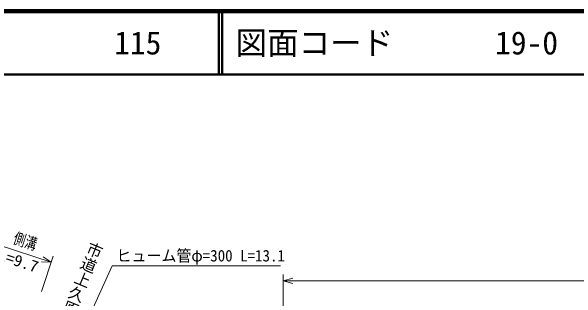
# Model space of a CAD drawing. Units: millimetres, scale not verified. Extents: x 40000 to 680000, y 20000 to 380000.
# Drawn here: x 84841 to 174450, y 334513 to 380000 of the extents above; entities that cross this region are included whole.
import ezdxf
from ezdxf.enums import TextEntityAlignment as Align

# ---------------------------------------------------------------- set-up
doc = ezdxf.new("R2010")
doc.units = ezdxf.units.MM
doc.header["$LTSCALE"] = 1000
doc.layers.add('M-BGD-HTXT', color=7, linetype='Continuous')
for name, color, linetype, lineweight in [('M-STR-HTXT', 7, 'Continuous', 13), ('M-TTL', 2, 'Continuous', 140), ('M-TTL-LINE', 7, 'Continuous', 50), ('M-TTL-TXT', 7, 'Continuous', 50)]:
    doc.layers.add(name, color=color, linetype=linetype, lineweight=lineweight)
doc.styles.add('@ＭＳ ゴシック', font='')
doc.styles.add('ＭＳ ゴシック', font='')
doc.styles.get('@ＭＳ ゴシック').set_extended_font_data('@MS Gothic')
doc.styles.get('ＭＳ ゴシック').set_extended_font_data('MS Gothic')

msp = doc.modelspace()

# ---------------------------------------------------------------- linework, layer by layer
at = {"layer": 'M-STR-HTXT'}
for p, q in [((81961, 343310), (91160, 340275)), ((91473, 341225), (89632, 335645)), ((89867, 341144), (91160, 340275)), ((88954, 313783), (100838, 339705)), ((91160, 340275), (89603, 340347)), ((100838, 339705), (127522, 339705)), ((127950, 325612), (127950, 338343)), ((127950, 337343), (129450, 337763)), ((129450, 336923), (127950, 337343)), ((127950, 337343), (336819, 337343))]:
    msp.add_line(p, q, dxfattribs=at)
at = {"layer": 'M-TTL'}
msp.add_line((680000, 380000), (40000, 380000), dxfattribs=at)
at = {"layer": 'M-TTL-LINE'}
for p, q in [((117750, 380000), (117750, 370000)), ((118250, 380000), (118250, 370000)), ((40000, 370000), (680000, 370000))]:
    msp.add_line(p, q, dxfattribs=at)

# ---------------------------------------------------------------- texts
at = {"layer": 'M-BGD-HTXT', "style": '@ＭＳ ゴシック'}
msp.add_text('市道上久原\u3000号', height=1833, rotation=247.5, dxfattribs=at).set_placement((98521, 343353), align=Align.MIDDLE_LEFT)
at = {"layer": 'M-STR-HTXT', "style": 'ＭＳ ゴシック'}
for s, rotation, width, p in [('側溝', 342, 0.75, (84831, 342802)), ('L=9.7', 341.6, 1.05, (82369, 340159))]:
    msp.add_text(s, height=1833, rotation=rotation, dxfattribs=dict(at, width=width)).set_placement(p, align=Align.BOTTOM_LEFT)
at = {"layer": 'M-STR-HTXT', "style": 'ＭＳ ゴシック', "width": 0.95}
msp.add_text('ヒューム管φ=300 L=13.1', height=1833, dxfattribs=at).set_placement((101505, 339854), align=Align.BOTTOM_LEFT)
at = {"layer": 'M-TTL-TXT', "style": 'ＭＳ ゴシック'}
for s, p in [('115', (101142, 375000)), ('図面コード', (120380, 375000)), ('19-0', (161521, 375000))]:
    msp.add_text(s, height=3666, dxfattribs=at).set_placement(p, align=Align.MIDDLE_LEFT)

doc.saveas('drawing.dxf')
